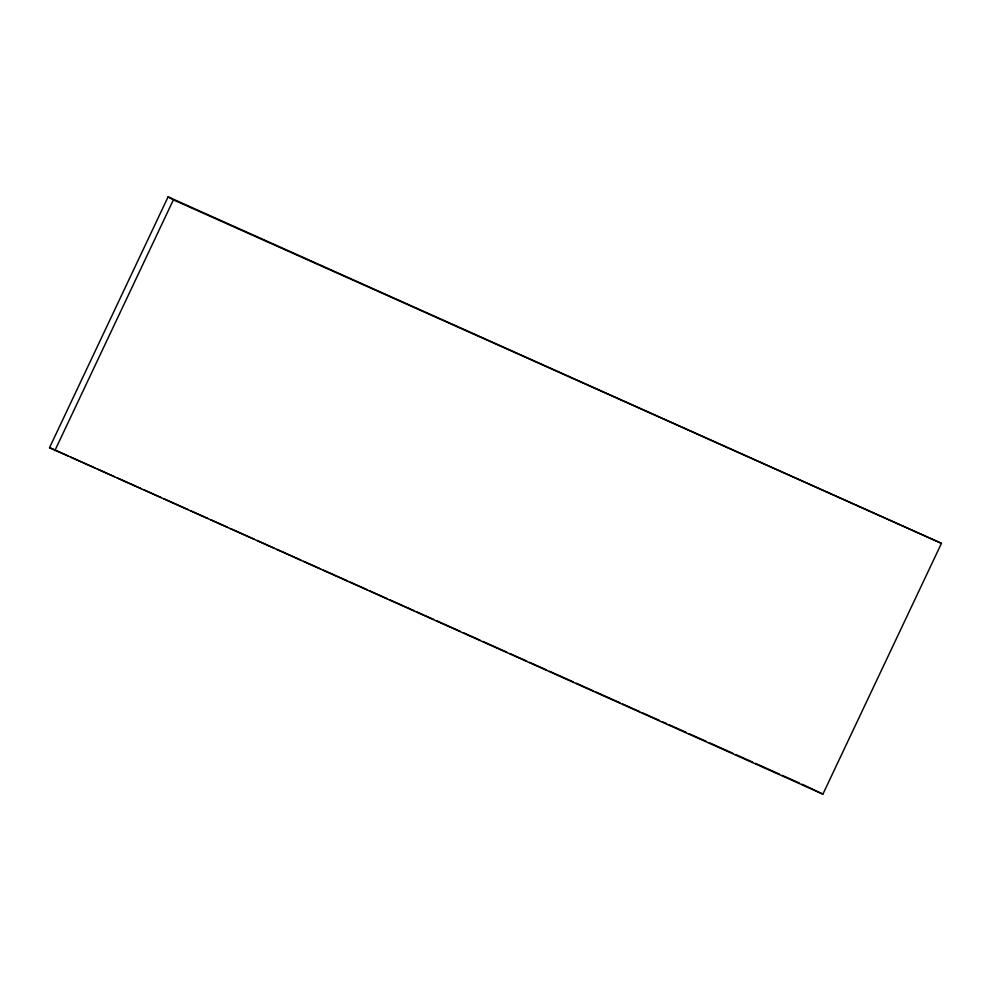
<?xml version="1.0" encoding="UTF-8"?>
<svg xmlns="http://www.w3.org/2000/svg" width="991" height="991" viewBox="0 0 991 991"><rect width="100%" height="100%" fill="white"/><g stroke="black" fill="none" stroke-linecap="round" stroke-linejoin="round"><path stroke-width="1.49" d="M49.55 447.659L168.098 196.862L941.45 543.341L822.902 794.138L49.55 447.659L67.908 455.872M54.852 450.632L173.4 199.835L168.098 196.862M173.4 199.835L941.45 543.341M70.733 457.136L94.727 467.863M97.552 469.127L114.498 476.708M117.322 477.972L141.317 488.699M144.141 489.963L161.087 497.544M163.911 498.807L187.918 509.535M190.73 510.799L207.676 518.38M210.501 519.643L227.447 527.224M230.271 528.488L254.266 539.215M257.09 540.479L274.036 548.06M276.861 549.324L300.868 560.051M303.68 561.315L320.626 568.896M323.45 570.159L347.457 580.887M350.281 582.151L367.215 589.732M370.039 590.995L386.986 598.576M389.81 599.84L413.817 610.567M416.629 611.831L433.575 619.412M436.399 620.676L460.406 631.403M463.231 632.667L480.164 640.248M482.989 641.511L506.996 652.239M509.82 653.503L526.766 661.084M529.578 662.347L546.524 669.928M549.348 671.192L573.355 681.919M576.18 683.183L593.114 690.764M595.938 692.028L619.945 702.755M622.769 704.019L639.703 711.6M642.527 712.863L659.473 720.445M662.298 721.708L666.534 723.591M669.359 724.855L686.305 732.436M689.129 733.699L706.063 741.28M708.887 742.544L732.894 753.271M735.718 754.535L752.652 762.116M755.476 763.38L779.483 774.107M782.308 775.371L799.254 782.952M802.078 784.215L822.902 794.138"/></g></svg>
